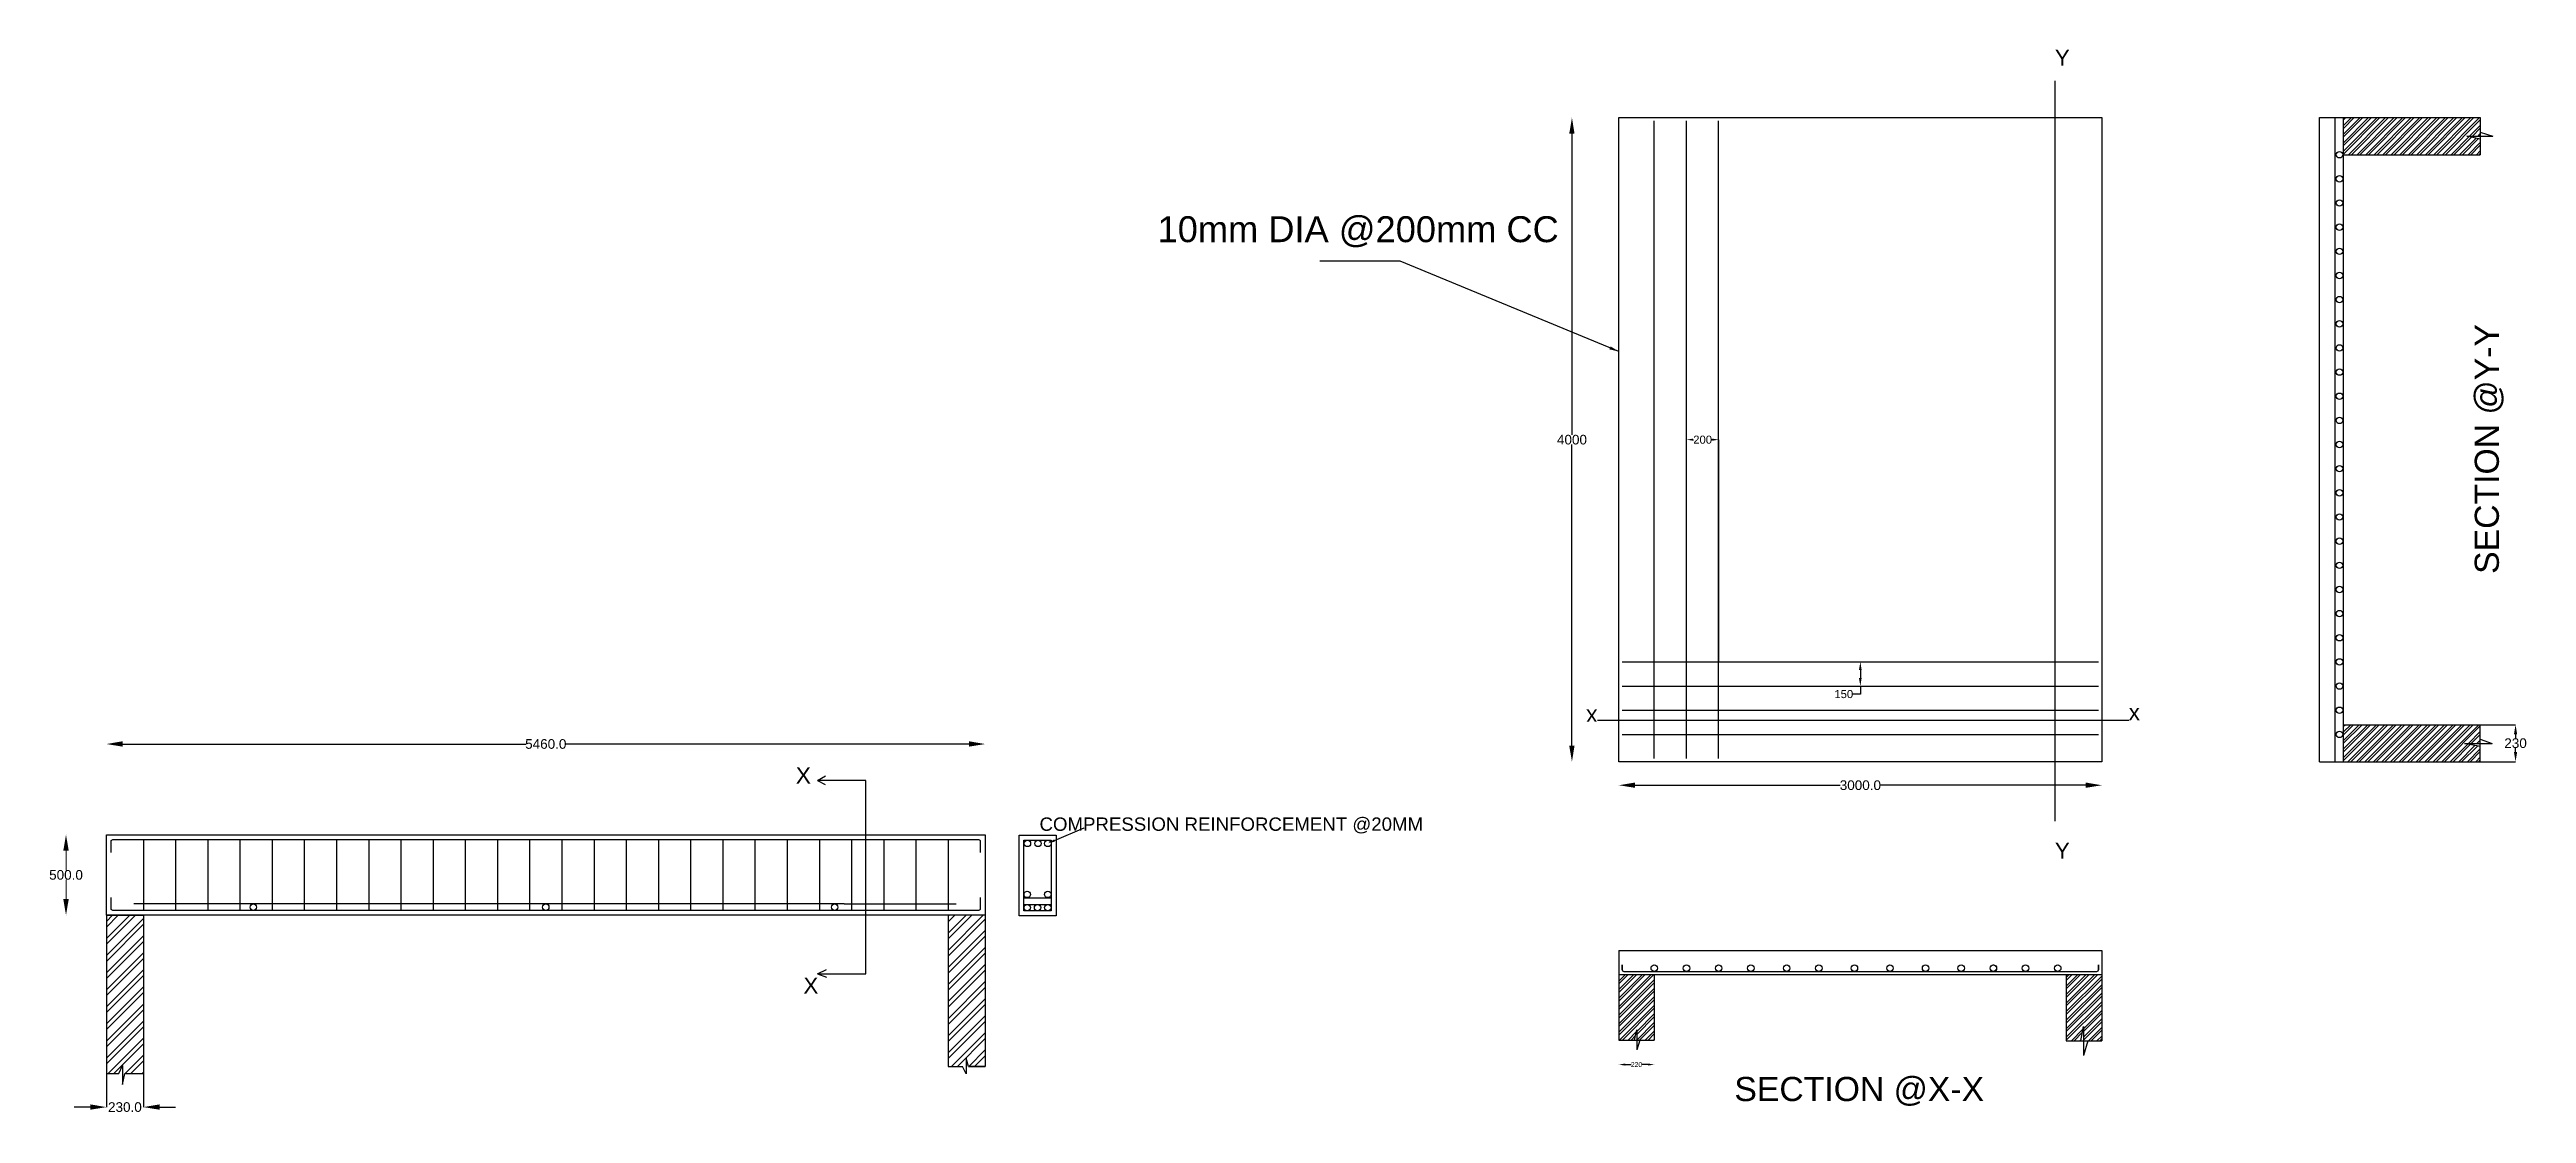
# Model space of a CAD drawing. Header units: millimetres. Extents: x 4097 to 19487, y -1409 to 5198.
import ezdxf
from ezdxf import colors
from ezdxf.entities.mleader import LeaderData, LeaderLine
from ezdxf.math import Vec2, Vec3

# ---------------------------------------------------------------- set-up
doc = ezdxf.new("R2010")
doc.units = ezdxf.units.MM
doc.header["$MEASUREMENT"] = 0
doc.styles.get("Standard").update_dxf_attribs({"font": 'Arial.ttf'})
doc.dimstyles.get("Standard").update_dxf_attribs({"dimtxt": 0.18, "dimasz": 0.18, "dimexe": 0.18, "dimexo": 0.0625, "dimgap": 0.09, "dimtad": 0, "dimtih": 1, "dimtoh": 1, "dimdec": 4, "dimzin": 0, "dimdsep": 46, "dimtxsty": 'Standard', "dimcen": 0.09, "dimadec": 0, "dimazin": 0, "dimtfac": 1, "dimtdec": 4, "dimtofl": 0, "dimtmove": 0, "dimatfit": 3, "dimfxl": 1, "dimtolj": 1, "dimtzin": 0, "dimarcsym": 0})

# ---------------------------------------------------------------- blocks, each defined once
blk = doc.blocks.new('*D1')
at = {"color": 0, "lineweight": -2, "transparency": 16777216}
for p, q in [((13848, 629), (13848, 629)), ((13948, 629), (15223, 629)), ((16748, 629), (15472, 629)), ((16848, 629), (16848, 629))]:
    blk.add_line(p, q, dxfattribs=at)
at = {"color": 0, "transparency": 16777216}
for points in [[(13948, 646), (13948, 613), (13848, 629)], [(16748, 646), (16748, 613), (16848, 629)]]:
    blk.add_solid(points, dxfattribs=at)
at = {"layer": 'Defpoints', "color": 0, "transparency": 16777216}
for p in [(13848, 629), (16848, 629), (16848, 629)]:
    blk.add_point(p, dxfattribs=at)
at = {"color": 0, "transparency": 16777216, "insert": (15348, 629), "char_height": 60, "attachment_point": 5}
blk.add_mtext('\\A1;3000.0', dxfattribs=at)
blk = doc.blocks.new('*D2')
at = {"color": 0, "lineweight": -2, "transparency": 16777216}
for p, q in [((13556, 4775), (13555, 4775)), ((13556, 775), (13555, 775))]:
    blk.add_line(p, q, dxfattribs=at)
at = {"color": 0, "lineweight": -3, "transparency": 16777216}
for p, q in [((13556, 4675), (13556, 2806)), ((13556, 875), (13556, 2745))]:
    blk.add_line(p, q, dxfattribs=at)
at = {"color": 0, "transparency": 16777216}
for points in [[(13539, 4675), (13572, 4675), (13556, 4775)], [(13539, 875), (13572, 875), (13556, 775)]]:
    blk.add_solid(points, dxfattribs=at)
at = {"layer": 'Defpoints', "color": 0, "transparency": 16777216}
for p in [(13556, 4775), (13556, 775), (13556, 775)]:
    blk.add_point(p, dxfattribs=at)
at = {"color": 0, "transparency": 16777216, "insert": (13556, 2775), "char_height": 60, "attachment_point": 5}
blk.add_mtext('\\A1;4000', dxfattribs=at)
blk = doc.blocks.new('*D3')
at = {"color": 0, "lineweight": -2, "transparency": 16777216}
for p, q in [((4550, 885), (7055, 885)), ((9810, 885), (7304, 885))]:
    blk.add_line(p, q, dxfattribs=at)
at = {"color": 0, "transparency": 16777216}
for points in [[(4550, 902), (4550, 869), (4450, 885)], [(9810, 902), (9810, 869), (9910, 885)]]:
    blk.add_solid(points, dxfattribs=at)
at = {"layer": 'Defpoints', "color": 0, "transparency": 16777216}
for p in [(4450, 885), (9910, 885), (9910, 885)]:
    blk.add_point(p, dxfattribs=at)
at = {"color": 0, "transparency": 16777216, "insert": (7180, 885), "char_height": 60, "attachment_point": 5}
blk.add_mtext('\\A1;5460.0', dxfattribs=at)
blk = doc.blocks.new('*D4')
at = {"color": 0, "lineweight": -2, "transparency": 16777216}
for p, q in [((4199, 322), (4199, 322)), ((4199, -178), (4199, -178))]:
    blk.add_line(p, q, dxfattribs=at)
at = {"color": 0, "lineweight": 15, "transparency": 16777216}
for p, q in [((4199, 222), (4199, 102)), ((4199, -78), (4199, 41))]:
    blk.add_line(p, q, dxfattribs=at)
at = {"color": 0, "transparency": 16777216}
for points in [[(4182, 222), (4216, 222), (4199, 322)], [(4182, -78), (4216, -78), (4199, -178)]]:
    blk.add_solid(points, dxfattribs=at)
at = {"layer": 'Defpoints', "color": 0, "transparency": 16777216}
for p in [(4199, 322), (4199, -178), (4199, -178)]:
    blk.add_point(p, dxfattribs=at)
at = {"color": 0, "transparency": 16777216, "insert": (4199, 72), "char_height": 60, "attachment_point": 5}
blk.add_mtext('\\A1;500.0', dxfattribs=at)
blk = doc.blocks.new('*D5')
at = {"color": 0, "lineweight": -2, "transparency": 16777216}
for p, q in [((4450, -1162), (4450, -1370)), ((4680, -1162), (4680, -1370)), ((4350, -1370), (4250, -1370)), ((4780, -1370), (4880, -1370))]:
    blk.add_line(p, q, dxfattribs=at)
at = {"color": 0, "transparency": 16777216}
for points in [[(4350, -1353), (4350, -1386), (4450, -1370)], [(4780, -1353), (4780, -1386), (4680, -1370)]]:
    blk.add_solid(points, dxfattribs=at)
at = {"layer": 'Defpoints', "color": 0, "transparency": 16777216}
for p in [(4450, -1162), (4680, -1162), (4680, -1370)]:
    blk.add_point(p, dxfattribs=at)
at = {"color": 0, "transparency": 16777216, "insert": (4565, -1370), "char_height": 60, "attachment_point": 5}
blk.add_mtext('\\A1;230.0', dxfattribs=at)
blk = doc.blocks.new('*D7')
at = {"color": 0, "lineweight": -2, "transparency": 16777216}
for p, q in [((19200, 1005), (19419, 1005)), ((19419, 945), (19419, 921)), ((19200, 775), (19419, 775)), ((19419, 835), (19419, 860))]:
    blk.add_line(p, q, dxfattribs=at)
at = {"color": 0, "transparency": 16777216}
for points in [[(19409, 945), (19429, 945), (19419, 1005)], [(19409, 835), (19429, 835), (19419, 775)]]:
    blk.add_solid(points, dxfattribs=at)
at = {"layer": 'Defpoints', "color": 0, "transparency": 16777216}
for p in [(19200, 1005), (19200, 775), (19419, 775)]:
    blk.add_point(p, dxfattribs=at)
at = {"color": 0, "transparency": 16777216, "insert": (19419, 890), "char_height": 60, "attachment_point": 5}
blk.add_mtext('\\A1;230', dxfattribs=at)
blk = doc.blocks.new('*D8')
at = {"color": 0, "lineweight": -2, "transparency": 16777216}
for p, q in [((14268, 1395), (14268, 2775)), ((14308, 2775), (14312, 2775)), ((14428, 2775), (14423, 2775)), ((14468, 1395), (14468, 2775))]:
    blk.add_line(p, q, dxfattribs=at)
at = {"color": 0, "transparency": 16777216}
for points in [[(14308, 2782), (14308, 2769), (14268, 2775)], [(14428, 2782), (14428, 2769), (14468, 2775)]]:
    blk.add_solid(points, dxfattribs=at)
at = {"layer": 'Defpoints', "color": 0, "transparency": 16777216}
for p in [(14468, 2775), (14268, 1395), (14468, 1395)]:
    blk.add_point(p, dxfattribs=at)
at = {"color": 0, "transparency": 16777216, "insert": (14368, 2775), "char_height": 50, "attachment_point": 5}
blk.add_mtext('\\A1;200', dxfattribs=at)
blk = doc.blocks.new('*D9')
at = {"color": 0, "lineweight": -2, "transparency": 16777216}
for p, q in [((14468, 1395), (15348, 1395)), ((14468, 1245), (15348, 1245)), ((15348, 1345), (15348, 1295)), ((15348, 1245), (15348, 1195)), ((15348, 1195), (15298, 1195))]:
    blk.add_line(p, q, dxfattribs=at)
at = {"color": 0, "transparency": 16777216}
for points in [[(15339, 1345), (15356, 1345), (15348, 1395)], [(15339, 1295), (15356, 1295), (15348, 1245)]]:
    blk.add_solid(points, dxfattribs=at)
at = {"layer": 'Defpoints', "color": 0, "transparency": 16777216}
for p in [(14468, 1395), (14468, 1245), (15348, 1245)]:
    blk.add_point(p, dxfattribs=at)
at = {"color": 0, "transparency": 16777216, "insert": (15245, 1195), "char_height": 50, "attachment_point": 5}
blk.add_mtext('\\A1;150', dxfattribs=at)
blk = doc.blocks.new('*D11')
at = {"color": 0, "lineweight": -2, "transparency": 16777216}
for p, q in [((13847, -1105), (13847, -1105)), ((13887, -1106), (13924, -1106)), ((14028, -1106), (13991, -1106)), ((14068, -1105), (14068, -1105))]:
    blk.add_line(p, q, dxfattribs=at)
at = {"color": 0, "transparency": 16777216}
for points in [[(13887, -1099), (13887, -1112), (13847, -1106)], [(14028, -1099), (14028, -1112), (14068, -1106)]]:
    blk.add_solid(points, dxfattribs=at)
at = {"layer": 'Defpoints', "color": 0, "transparency": 16777216}
for p in [(13847, -1106), (14068, -1106), (14068, -1106)]:
    blk.add_point(p, dxfattribs=at)
at = {"color": 0, "transparency": 16777216, "insert": (13957, -1106), "char_height": 30, "attachment_point": 5}
blk.add_mtext('\\A1;220', dxfattribs=at)

msp = doc.modelspace()

# ---------------------------------------------------------------- hatches: boundary and pattern name
h = msp.add_hatch()
h.set_pattern_fill('ANSI32', color=256, scale=100)
h.set_pattern_definition([(45, (578.072, 0), (-26.516504, 26.516504), []), (45, (595.75, 0), (-26.516504, 26.516504), [])])
h.paths.add_polyline_path([(19102.09361, 887.9887), (19200.02182, 887.9887), (19200.02182, 1005.26147), (18350.02182, 1005.26147), (18350.02182, 775.26147), (19200.02182, 775.26147), (19200.02182, 869.21839)])
h.paths.add_polyline_path([(19200.02182, 4642.27177), (19117.05767, 4659.98189), (19200.02182, 4659.98189), (19200.02182, 4775.26147), (18350.02182, 4775.26147), (18350.02182, 4545.26147), (19200.02182, 4545.26147)])
h = msp.add_hatch()
h.set_pattern_fill('ANSI32', color=256, scale=200)
h.paths.add_polyline_path([(4679.74411, -178.34516), (4449.74411, -178.34516), (4449.74411, -1161.59382), (4679.74411, -1161.59382), (4679.74411, -1158.38964)])
h.paths.add_polyline_path([(9909.74411, -178.34516), (9679.74411, -178.34516), (9679.74411, -1116.96218), (9909.74411, -1116.96218)])
h = msp.add_hatch()
h.set_pattern_fill('ANSI32', color=256, scale=100)
h.set_pattern_definition([(45, (0, -487.09), (-26.516504, 26.516504), []), (45, (17.678, -487.09), (-26.516504, 26.516504), [])])
h.paths.add_polyline_path([(16734.02083, -868.90352), (16734.02083, -957.75607), (16847.5319, -957.75607), (16847.5319, -546.6655), (16627.5319, -546.6655), (16627.5319, -957.75607), (16717.8849, -957.75607)])
h.paths.add_polyline_path([(13958.66405, -890.44211), (13958.66405, -953.75466), (14067.5319, -953.75466), (14067.5319, -546.6655), (13847.5319, -546.6655), (13847.5319, -953.75466), (13945.05124, -953.75466)])

# ---------------------------------------------------------------- linework, layer by layer
for p, q in [((16556.13271, 5004.64326), (16556.13271, 406.58953)), ((18200.02182, 775.26147), (18200.02182, 4775.26147)), ((18200.02182, 4775.26147), (19200.02182, 4775.26147)), ((18298.63779, 775.26147), (18298.63779, 4775.26147)), ((18350.02182, 775.26147), (18350.02182, 4775.26147)), ((19200.02182, 4775.26147), (19200.02182, 4545.26147)), ((14067.5319, 795.26147), (14067.5319, 4755.26147)), ((14267.5319, 795.26147), (14267.5319, 4755.26147)), ((14467.5319, 795.26147), (14467.5319, 4755.26147)), ((19200.02182, 4642.27177), (19117.05767, 4659.98189)), ((19117.05767, 4659.98189), (19278.76305, 4659.98189)), ((19200.02182, 4685.44018), (19278.76305, 4659.98189)), ((18350.02182, 4545.26147), (19200.02182, 4545.26147)), ((13867.5319, 1395.26147), (16827.5319, 1395.26147)), ((13867.5319, 1245.26147), (16827.5319, 1245.26147)), ((13867.5319, 1095.26147), (16827.5319, 1095.26147)), ((13713.96314, 1032.93444), (17015.14611, 1032.93444)), ((13867.5319, 945.26147), (16827.5319, 945.26147)), ((18350.02182, 1005.26147), (19200.02182, 1005.26147)), ((19200.02182, 775.26147), (19200.02182, 1005.26147)), ((19200.02182, 1005.26147), (19200.02182, 1005.26147)), ((19200.02182, 1005.26147), (19200.02182, 1005.26147)), ((19200.02182, 1005.26147), (19200.02182, 1005.26147)), ((19200.02182, 1005.26147), (19200.02182, 1005.26147)), ((19200.02182, 1005.26147), (19200.02182, 1005.26147)), ((19200.02182, 1005.26147), (19200.02182, 1005.26147)), ((18200.02182, 775.26147), (19200.02182, 775.26147)), ((19200.02182, 869.21839), (19102.09361, 887.9887)), ((19102.09361, 887.9887), (19273.18958, 887.9887)), ((19200.02182, 916.14416), (19273.18958, 887.9887)), ((8869.24153, 658.70853), (8918.45522, 688.2877)), ((8869.24153, 658.70853), (8916.77383, 632.83685)), ((4679.74411, 291.65484), (4679.74411, -148.34516)), ((4879.74411, 291.65484), (4879.74411, -148.34516)), ((5079.74411, 291.65484), (5079.74411, -148.34516)), ((5279.74411, 291.65484), (5279.74411, -148.34516)), ((5479.74411, 291.65484), (5479.74411, -148.34516)), ((5679.74411, 291.65484), (5679.74411, -148.34516)), ((5879.74411, 291.65484), (5879.74411, -148.34516)), ((6079.74411, 291.65484), (6079.74411, -148.34516)), ((6279.74411, 291.65484), (6279.74411, -148.34516)), ((6479.74411, 291.65484), (6479.74411, -148.34516)), ((6679.74411, 291.65484), (6679.74411, -148.34516)), ((6879.74411, 291.65484), (6879.74411, -148.34516)), ((7079.74411, 291.65484), (7079.74411, -148.34516)), ((7279.74411, 291.65484), (7279.74411, -148.34516)), ((7479.74411, 291.65484), (7479.74411, -148.34516)), ((7679.74411, 291.65484), (7679.74411, -148.34516)), ((7879.74411, 291.65484), (7879.74411, -148.34516)), ((8079.74411, 291.65484), (8079.74411, -148.34516)), ((8279.74411, 291.65484), (8279.74411, -148.34516)), ((8479.74411, 291.65484), (8479.74411, -148.34516)), ((8679.74411, 291.65484), (8679.74411, -148.34516)), ((8879.74411, 291.65484), (8879.74411, -148.34516)), ((9079.74411, 291.65484), (9079.74411, -148.34516)), ((9279.74411, 291.65484), (9279.74411, -148.34516)), ((9479.74411, 291.65484), (9479.74411, -148.34516)), ((9679.74411, 291.65484), (9679.74411, -148.34516)), ((5362.7218, -108.34516), (4620.34811, -108.34516)), ((9033.24024, -108.34516), (5362.7218, -108.34516)), ((9033.24024, -108.34516), (9730.22262, -108.34516)), ((10150.56367, -71.12721), (10320.56367, -71.12721)), ((10150.56367, -151.12721), (10150.56367, -111.12721)), ((10150.56367, -111.12721), (10320.56367, -111.12721)), ((10150.56367, -151.12721), (10150.56367, -121.12721)), ((10150.56367, -151.12721), (10150.56367, -131.12721)), ((4449.74411, -178.34516), (4449.74411, -1161.59382)), ((4449.74411, -178.34516), (4679.74411, -178.34516)), ((4679.74411, -178.34516), (4679.74411, -1158.38964)), ((9909.74411, -178.34516), (9679.74411, -178.34516)), ((9679.74411, -178.34516), (9679.74411, -178.34516)), ((9679.74411, -178.34516), (9679.74411, -1116.96218)), ((9909.74411, -178.34516), (9909.74411, -1116.96218)), ((13847.5319, -396.6655), (13847.5319, -396.6655)), ((13847.5319, -396.6655), (16847.5319, -396.6655)), ((13847.5319, -396.6655), (13847.5319, -953.75466)), ((16847.5319, -396.6655), (16847.5319, -957.75607)), ((8869.24153, -541.29147), (8923.49948, -514.82761)), ((8869.24153, -541.29147), (8925.18086, -563.55714)), ((13847.5319, -526.6655), (13847.5319, -526.6655)), ((13847.5319, -526.6655), (13847.5319, -526.6655)), ((13847.5319, -526.6655), (13847.5319, -526.6655)), ((13847.5319, -526.6655), (13847.5319, -526.6655)), ((13847.5319, -526.6655), (13847.5319, -526.6655)), ((13847.5319, -546.6655), (16847.5319, -546.6655)), ((13867.5319, -486.6655), (13867.5319, -516.6655)), ((13867.5319, -516.6655), (13867.5319, -486.6655)), ((13877.5319, -526.6655), (16817.5319, -526.6655)), ((14067.5319, -546.6655), (14067.5319, -953.75466)), ((16627.5319, -546.6655), (16627.5319, -957.75607)), ((16827.5319, -486.6655), (16827.5319, -516.6655)), ((16827.5319, -516.6655), (16827.5319, -486.6655)), ((16827.5319, -486.6655), (16827.5319, -486.6655)), ((13945.05124, -953.75466), (13958.66405, -890.44211)), ((13958.66405, -890.44211), (13958.66405, -1013.6813)), ((16717.8849, -957.75607), (16734.02083, -868.90352)), ((16734.02083, -868.90352), (16734.02083, -1049.25085)), ((9807.22499, -1116.96218), (9792.16384, -1066.37462)), ((9792.16384, -1066.37462), (9792.16384, -1162.32762)), ((13847.5319, -953.75466), (14067.5319, -953.75466)), ((13847.5319, -953.75466), (13847.5319, -953.75466)), ((13847.5319, -953.75466), (13847.5319, -953.75466)), ((13847.5319, -953.75466), (13847.5319, -953.75466)), ((13847.5319, -953.75466), (13847.5319, -953.75466)), ((13847.5319, -953.75466), (13847.5319, -953.75466)), ((13847.5319, -953.75466), (13847.5319, -953.75466)), ((13977.88211, -953.75466), (13958.66405, -1013.6813)), ((14067.5319, -953.75466), (14067.5319, -953.75466)), ((14067.5319, -953.75466), (14067.5319, -953.75466)), ((16627.5319, -957.75607), (16847.5319, -957.75607)), ((16761.89201, -957.75607), (16734.02083, -1049.25085)), ((4449.74411, -1161.59382), (4528.09618, -1161.59382)), ((4449.74411, -1161.59382), (4528.09618, -1161.59382)), ((4528.09618, -1161.59382), (4549.83175, -1112.10628)), ((4549.83175, -1112.10628), (4549.83175, -1229.40283)), ((4549.83175, -1229.40283), (4564.74411, -1161.59382)), ((4564.74411, -1161.59382), (4679.74411, -1161.59382)), ((4679.74411, -1158.38964), (4679.74411, -1161.59382)), ((9679.74411, -1116.96218), (9769.53513, -1116.96218)), ((9679.74411, -1116.96218), (9769.53513, -1116.96218)), ((9679.74411, -1116.96218), (9769.53513, -1116.96218)), ((9679.74411, -1116.96218), (9769.53513, -1116.96218)), ((9679.74411, -1116.96218), (9769.53513, -1116.96218)), ((9679.74411, -1116.96218), (9769.53513, -1116.96218)), ((9679.74411, -1116.96218), (9769.53513, -1116.96218)), ((9792.16384, -1162.32762), (9769.53513, -1116.96218)), ((9795.53946, -1116.96218), (9795.53946, -1116.96218)), ((9909.74411, -1116.96218), (9807.22499, -1116.96218)), ((9807.22499, -1116.96218), (9909.74411, -1116.96218))]:
    msp.add_line(p, q)
for points in [[(13847.5319, 4775.26147), (16847.5319, 4775.26147), (16847.5319, 775.26147), (13847.5319, 775.26147)], [(4449.74411, 321.65484), (9909.74411, 321.65484), (9909.74411, -178.34516), (4449.74411, -178.34516)], [(10120.56367, 318.87279), (10350.56367, 318.87279), (10350.56367, -181.12721), (10120.56367, -181.12721)], [(10150.56367, 288.87279), (10320.56367, 288.87279), (10320.56367, -151.12721), (10150.56367, -151.12721)]]:
    msp.add_lwpolyline(points, close=True)
msp.add_lwpolyline([(8869.24153, -541.29147), (9169.24153, -541.29147), (9169.24153, 658.70853), (8869.24153, 658.70853)])
for points in [[(4479.74411, 211.65484), (4479.74411, 281.65484, -0.4142135624), (4489.74411, 291.65484), (9869.74411, 291.65484, -0.4142135624), (9879.74411, 281.65484), (9879.74411, 211.65484)], [(9879.74411, -68.34516), (9879.74411, -138.34516, -0.4142135624), (9869.74411, -148.34516), (4489.74411, -148.34516, -0.4142135624), (4479.74411, -138.34516), (4479.74411, -68.34516)]]:
    msp.add_lwpolyline(points, format="xyb")
for centre in [(18324.89345, 4545.01283), (18324.89345, 4395.01283), (18324.89345, 4245.01283), (18324.89345, 4095.01283), (18324.89345, 3945.01283), (18324.89345, 3795.01283), (18324.89345, 3645.01283), (18324.89345, 3495.01283), (18324.89345, 3345.01283), (18324.89345, 3195.01283), (18324.89345, 3045.01283), (18324.89345, 2895.01283), (18324.89345, 2745.01283), (18324.89345, 2595.01283), (18324.89345, 2445.01283), (18324.89345, 2295.01283), (18324.89345, 2145.01283), (18324.89345, 1995.01283), (18324.89345, 1845.01283), (18324.89345, 1695.01283), (18324.89345, 1545.01283), (18324.89345, 1395.01283), (18324.89345, 1245.01283), (18324.89345, 1095.01283), (18324.89345, 945.01283), (10172.61129, 267.81878), (10238.2194, 267.81878), (10299.36209, 267.81878), (5362.7218, -128.34516), (7179.74411, -128.34516), (8974.77262, -128.34516), (10171.64929, -48.85904), (10171.64929, -131.12721), (10235.56367, -131.12721), (10299.19824, -48.85904), (10299.19824, -131.12721), (14067.5319, -506.6655), (14267.5319, -506.6655), (14267.5319, -506.6655), (14467.5319, -506.6655), (14467.5319, -506.6655), (14467.5319, -506.6655), (14467.5319, -506.6655), (14667.5319, -506.6655), (14667.5319, -506.6655), (14667.5319, -506.6655), (14890.05907, -506.6655), (14890.05907, -506.6655), (15090.05907, -506.6655), (15090.05907, -506.6655), (15311.07543, -506.6655), (15532.09179, -506.6655), (15753.10815, -506.6655), (15974.12451, -506.6655), (16174.12451, -506.6655), (16174.12451, -506.6655), (16174.58881, -506.6655), (16374.12451, -506.6655), (16574.12451, -506.6655)]:
    msp.add_circle(centre, 20)
for centre, start, end in [((13877.5319, -516.6655), 180, 270), ((16817.5319, -516.6655), 270, 0)]:
    msp.add_arc(centre, 10, start, end)

# ---------------------------------------------------------------- texts
for s, height, p in [('Y', 100, (16556.13271, 5098.09964)), ('10mm DIA @200mm CC', 161.1657344, (10981.35586, 4001.8766)), ('x', 100, (17015.14611, 1032.93444)), ('X', 102.89906, (8732.527, 638.11462)), ('COMPRESSION REINFORCEMENT @20MM', 82.9340004, (10247.70274, 345.95946)), ('Y', 100, (16556.13271, 172.94859)), ('X', 100, (8780.56926, -665.01449)), ('SECTION @X-X', 150, (14565.18032, -1332.41814))]:
    msp.add_text(s, height=height).set_placement(p)
for s, height, rotation, p in [('SECTION @Y-Y', 150, 90, (19315.22289, 1941.81063)), ('x', 100, 180, (13713.96314, 1100.52978))]:
    msp.add_text(s, height=height, rotation=rotation).set_placement(p)

# ---------------------------------------------------------------- dimensions: what is measured, and where the dimension line sits
for base, p1, p2, override, picture, middle in [((13555.60047, 775.26147), (13555.60047, 4775.26147), (13555.60047, 775.26147), {"dimtxt": 60, "dimasz": 100, "dimdec": 0, "dimlwd": 65533}, '*D2', (13555.60047, 2775.26147)), ((15347.5319, 1245.26147), (14467.5319, 1395.26147), (14467.5319, 1245.26147), {"dimtxt": 50, "dimasz": 50, "dimdec": 0}, '*D9', (15244.64517, 1195.26147)), ((19418.53132, 775.26147), (19200.02182, 1005.26147), (19200.02182, 775.26147), {"dimtxt": 60, "dimasz": 60, "dimdec": 0}, '*D7', (19418.53132, 890.26147)), ((4198.86105, -178.34516), (4198.86105, 321.65484), (4198.86105, -178.34516), {"dimtxt": 60, "dimasz": 100, "dimdec": 1, "dimlwd": 15}, '*D4', (4198.86105, 71.65484))]:
    dim = msp.add_linear_dim(base=base, p1=p1, p2=p2, angle=90, dimstyle='Standard', override=override)
    dim.commit()
    dim.dimension.update_dxf_attribs({"geometry": picture, "text_midpoint": middle})
for base, p1, p2, override, picture, middle in [((14467.5319, 2775.26147), (14267.5319, 1395.26147), (14467.5319, 1395.26147), {"dimtxt": 50, "dimasz": 40, "dimdec": 0}, '*D8', (14367.5319, 2775.26147)), ((9909.74411, 885.26391), (4449.74411, 885.26391), (9909.74411, 885.26391), {"dimtxt": 60, "dimasz": 100, "dimexe": 20, "dimexo": 20, "dimdec": 1}, '*D3', (7179.74411, 885.26391)), ((16847.5319, 629.30013), (13847.5319, 629.48013), (16847.5319, 629.30013), {"dimtxt": 60, "dimasz": 100, "dimdec": 1}, '*D1', (15347.5319, 629.30013)), ((4679.74411, -1369.8259), (4449.74411, -1161.59382), (4679.74411, -1161.59382), {"dimtxt": 60, "dimasz": 100, "dimdec": 1}, '*D5', (4564.74411, -1369.8259)), ((14067.5319, -1105.53561), (13847.1719, -1105.53561), (14067.5319, -1105.53561), {"dimtxt": 30, "dimasz": 40, "dimdec": 0}, '*D11', (13957.3519, -1105.53561))]:
    dim = msp.add_linear_dim(base=base, p1=p1, p2=p2, dimstyle='Standard', override=override)
    dim.commit()
    dim.dimension.update_dxf_attribs({"geometry": picture, "text_midpoint": middle})

# ---------------------------------------------------------------- leaders
msp.add_leader([(13847.5319, 3322.60091), (12488.15918, 3883.44451), (11988.73807, 3883.44451)], dimstyle='Standard', override={"dimasz": 60, "dimgap": 0.09, "dimtad": 0})
ml = msp.add_multileader_mtext('Standard')
ml.set_content('', color=256)
ml.set_leader_properties()
ml.build(insert=Vec2(0, 0))
ml.multileader.update_dxf_attribs({"dogleg_length": 0.36, "arrow_head_size": 45})
ctx = ml.context
ctx.base_point, ctx.char_height, ctx.arrow_head_size, ctx.landing_gap_size, ctx.plane_origin = Vec3(10525.08206, 365.54886), 0.18, 45, 0.09, Vec3(10299.36209, 267.81878)
notes = []
notes.append((ctx, [(0, (1, 1, 0), (10524.72206, 365.54886), (1, 0), 0.36, [(0, [(10299.36209, 267.81878)], 0, [])])]))
ctx.mtext.insert, ctx.mtext.flow_direction = Vec3(10525.17206, 365.63886), 5
for ctx, leaders in notes:
    for number, flags, end, landing, length, lines in leaders:
        leader = LeaderData()
        leader.index, (leader.has_last_leader_line, leader.has_dogleg_vector, leader.attachment_direction) = number, flags
        leader.last_leader_point, leader.dogleg_vector, leader.dogleg_length = Vec3(end), Vec3(landing), length
        for number, points, colour, breaks in lines:
            line = LeaderLine()
            line.index, line.vertices, line.color, line.breaks = number, Vec3.list(points), colors.encode_raw_color(colour), breaks
            leader.lines.append(line)
        ctx.leaders.append(leader)

doc.saveas('drawing.dxf')
